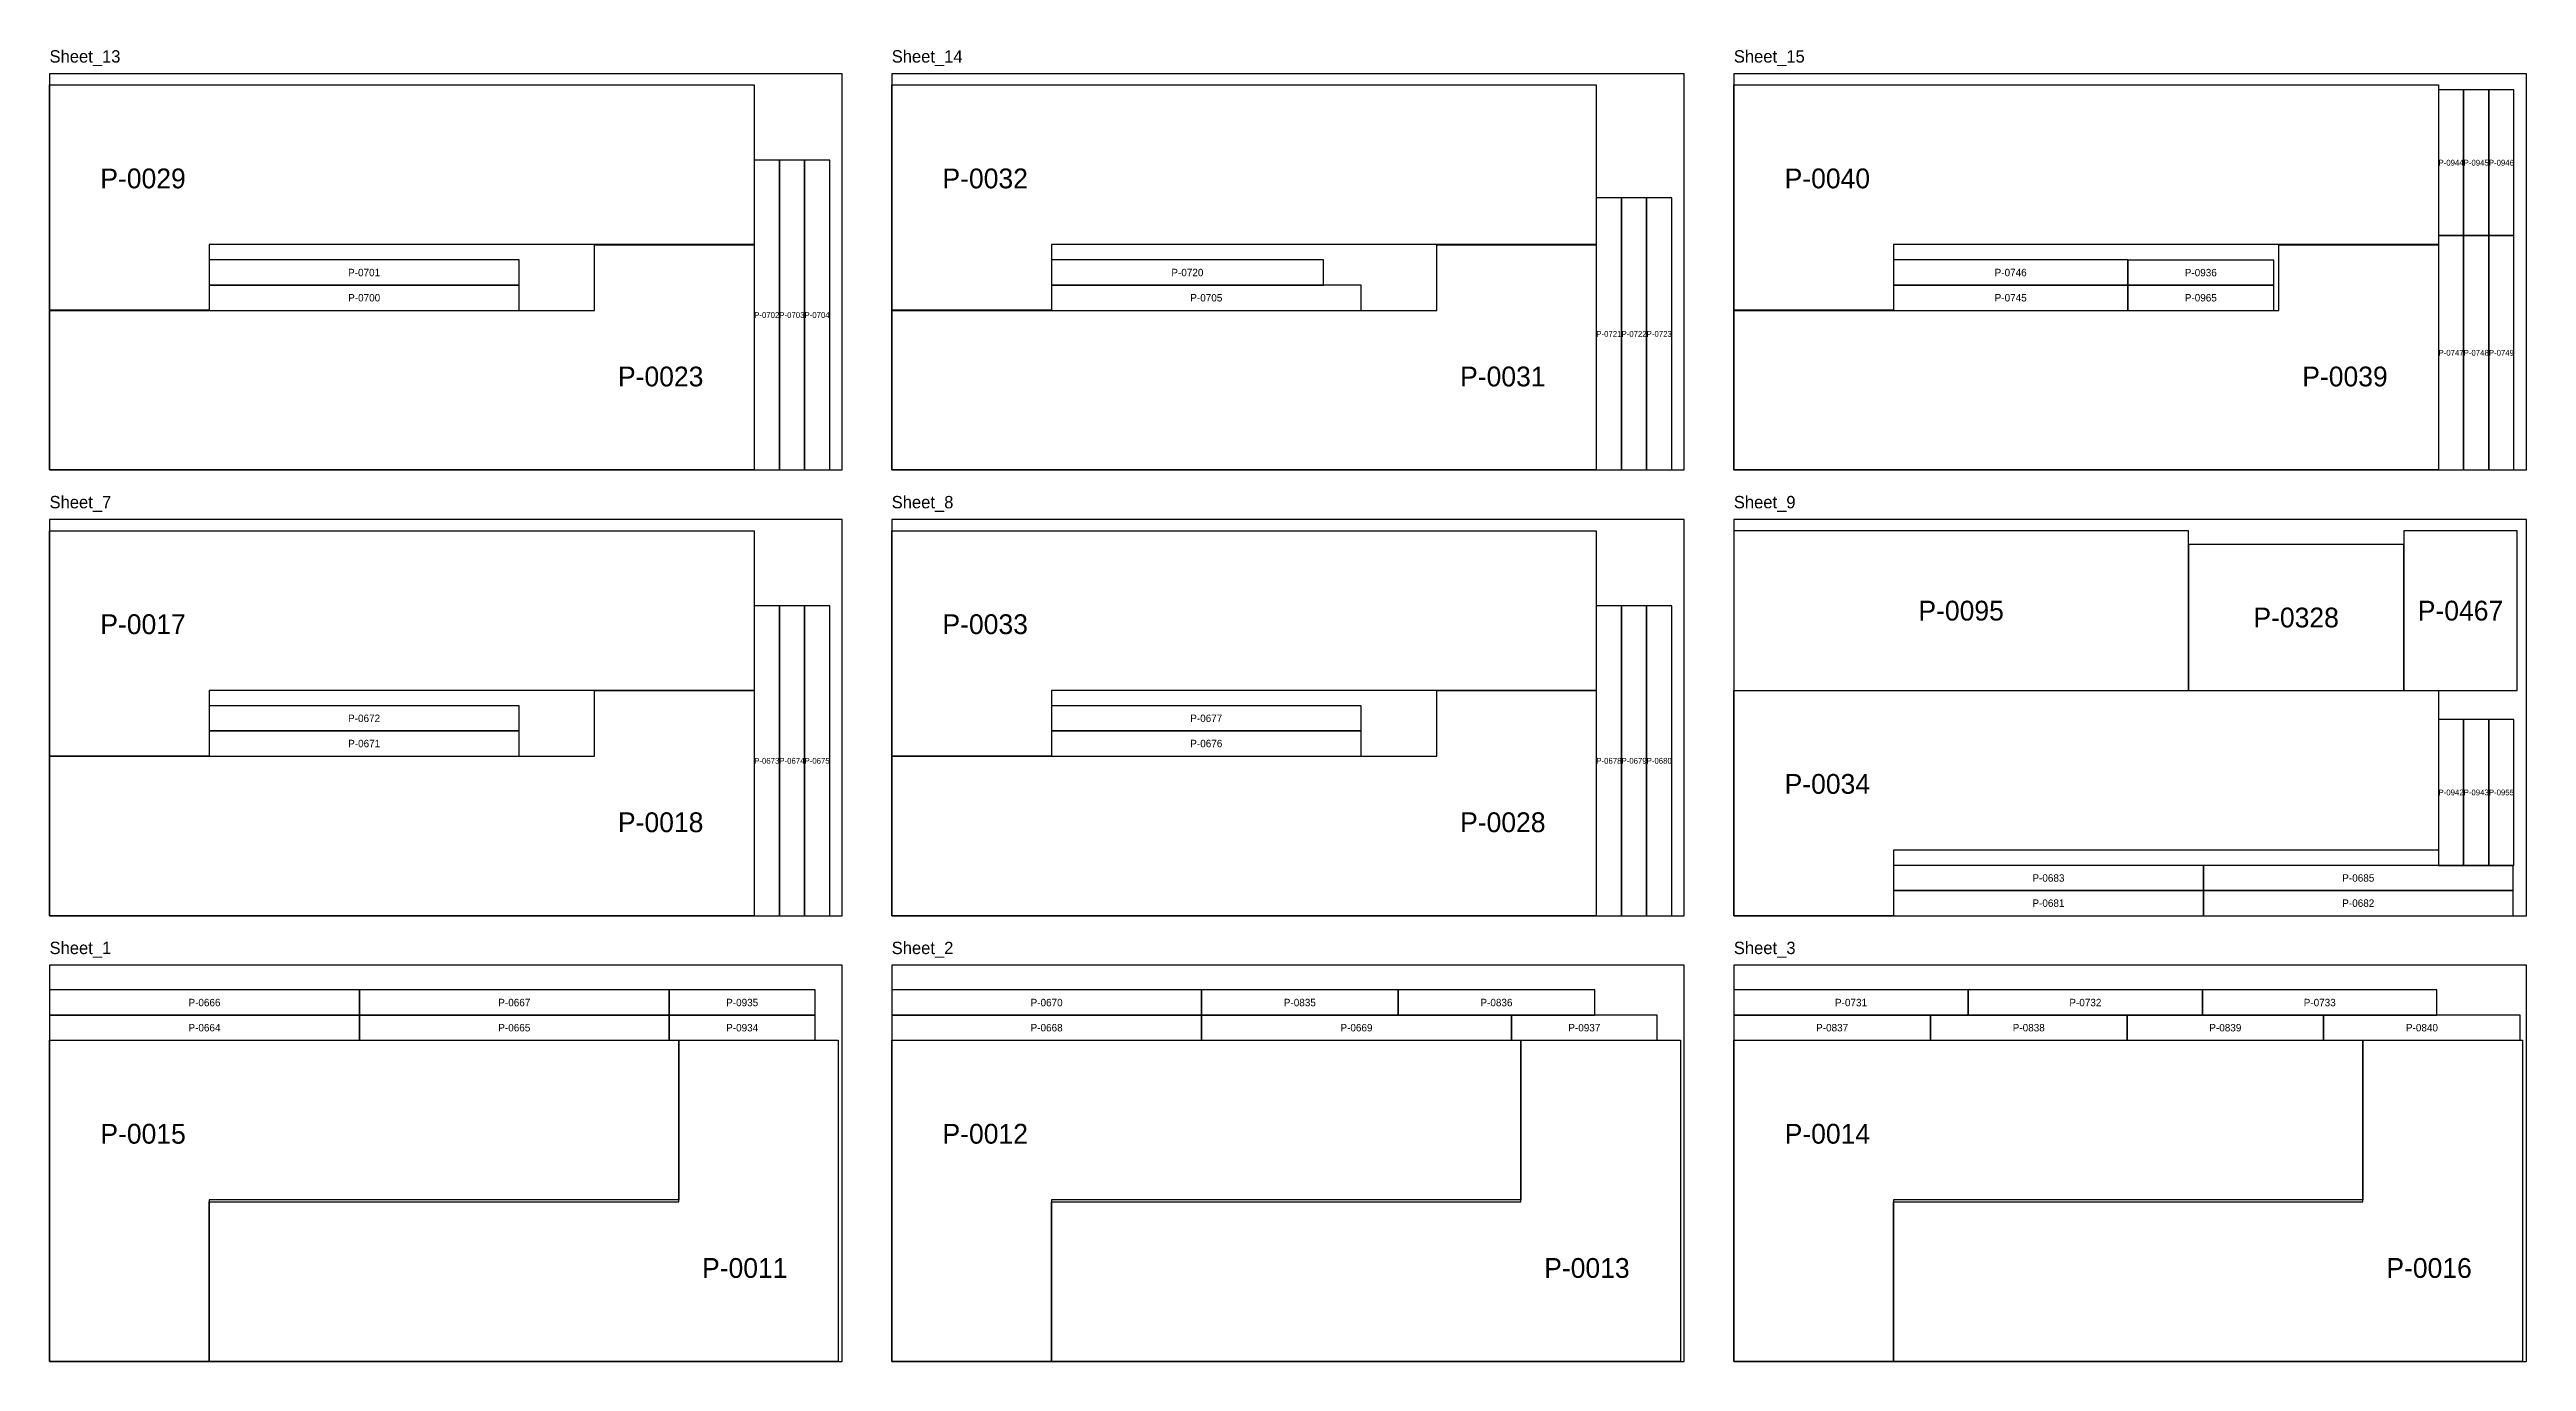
# Model space of a CAD drawing. Header units: millimetres. Extents: x 0 to 20200, y 0 to 37698.
# Drawn here: x 0 to 10000, y 0 to 5298 of the extents above; entities that cross this region are included whole.
import ezdxf
from ezdxf.enums import TextEntityAlignment as Align

# ---------------------------------------------------------------- set-up
doc = ezdxf.new("R2010")
doc.units = ezdxf.units.MM
doc.layers.add('NESTED_RESULT', color=7, linetype='Continuous')

msp = doc.modelspace()

# ---------------------------------------------------------------- linework, layer by layer
at = {"layer": 'NESTED_RESULT', "color": 1}
for points in [[(0, 3600), (3200, 3600), (3200, 5200), (0, 5200), (0, 3600)], [(3400, 3600), (6600, 3600), (6600, 5200), (3400, 5200), (3400, 3600)], [(6800, 3600), (10000, 3600), (10000, 5200), (6800, 5200), (6800, 3600)], [(0, 1800), (3200, 1800), (3200, 3400), (0, 3400), (0, 1800)], [(3400, 1800), (6600, 1800), (6600, 3400), (3400, 3400), (3400, 1800)], [(6800, 1800), (10000, 1800), (10000, 3400), (6800, 3400), (6800, 1800)], [(0, 0), (3200, 0), (3200, 1600), (0, 1600), (0, 0)], [(3400, 0), (6600, 0), (6600, 1600), (3400, 1600), (3400, 0)], [(6800, 0), (10000, 0), (10000, 1600), (6800, 1600), (6800, 0)]]:
    msp.add_lwpolyline(points, dxfattribs=at)
at = {"layer": 'NESTED_RESULT'}
for points in [[(0, 5154.5), (2844.8, 5154.5), (2844.8, 4509.975), (644.525, 4509.975), (644.525, 4244.8625), (0, 4244.8625), (0, 4509.975), (0, 5154.5)], [(3400, 5154.5), (6244.8, 5154.5), (6244.8, 4509.975), (4044.525, 4509.975), (4044.525, 4244.8625), (3400, 4244.8625), (3400, 4509.975), (3400, 5154.5)], [(6800, 5154.5), (9644.8, 5154.5), (9644.8, 4509.975), (7444.525, 4509.975), (7444.525, 4244.8625), (6800, 4244.8625), (6800, 4509.975), (6800, 5154.5)], [(9644.8, 4546.15), (9746.4, 4546.15), (9746.4, 5135.1125), (9644.8, 5135.1125), (9644.8, 4546.15)], [(9746.4, 4546.15), (9848, 4546.15), (9848, 5135.1125), (9746.4, 5135.1125), (9746.4, 4546.15)], [(9848, 4546.15), (9949.6, 4546.15), (9949.6, 5135.1125), (9848, 5135.1125), (9848, 4546.15)], [(2946.4, 3600), (2946.4, 4850.95), (2844.8, 4850.95), (2844.8, 3600), (2946.4, 3600)], [(3048, 3600), (3048, 4850.95), (2946.4, 4850.95), (2946.4, 3600), (3048, 3600)], [(3149.6, 3600), (3149.6, 4850.95), (3048, 4850.95), (3048, 3600), (3149.6, 3600)], [(6346.4, 3600), (6346.4, 4698.55), (6244.8, 4698.55), (6244.8, 3600), (6346.4, 3600)], [(6448, 3600), (6448, 4698.55), (6346.4, 4698.55), (6346.4, 3600), (6448, 3600)], [(6448, 4698.55), (6448, 3600), (6549.6, 3600), (6549.6, 4698.55), (6448, 4698.55)], [(2844.8, 3600), (0, 3600), (0, 4244.525), (2200.275, 4244.525), (2200.275, 4509.6375), (2844.8, 4509.6375), (2844.8, 4244.525), (2844.8, 3600)], [(6244.8, 3600), (3400, 3600), (3400, 4244.525), (5600.275, 4244.525), (5600.275, 4509.6375), (6244.8, 4509.6375), (6244.8, 4244.525), (6244.8, 3600)], [(9644.8, 3600), (6800, 3600), (6800, 4244.525), (9000.275, 4244.525), (9000.275, 4509.6375), (9644.8, 4509.6375), (9644.8, 4244.525), (9644.8, 3600)], [(9746.4, 3600), (9746.4, 4546.15), (9644.8, 4546.15), (9644.8, 3600), (9746.4, 3600)], [(9848, 3600), (9848, 4546.15), (9746.4, 4546.15), (9746.4, 3600), (9848, 3600)], [(9949.6, 3600), (9949.6, 4546.15), (9848, 4546.15), (9848, 3600), (9949.6, 3600)], [(644.525, 4346.375), (1895.475, 4346.375), (1895.475, 4447.975), (644.525, 4447.975), (644.525, 4346.375)], [(4044.525, 4346.375), (5143.075, 4346.375), (5143.075, 4447.975), (4044.525, 4447.975), (4044.525, 4346.375)], [(7444.525, 4346.375), (8390.675, 4346.375), (8390.675, 4447.975), (7444.525, 4447.975), (7444.525, 4346.375)], [(8979.6375, 4346.125), (8979.6375, 4447.725), (8390.675, 4447.725), (8390.675, 4346.125), (8979.6375, 4346.125)], [(644.825, 4244.525), (1895.775, 4244.525), (1895.775, 4346.125), (644.825, 4346.125), (644.825, 4244.525)], [(4044.825, 4244.525), (5295.775, 4244.525), (5295.775, 4346.125), (4044.825, 4346.125), (4044.825, 4244.525)], [(7444.625, 4244.525), (8390.775, 4244.525), (8390.775, 4346.125), (7444.625, 4346.125), (7444.625, 4244.525)], [(8979.775, 4244.525), (8979.775, 4346.125), (8390.8125, 4346.125), (8390.8125, 4244.525), (8979.775, 4244.525)], [(0, 3354.5), (2844.8, 3354.5), (2844.8, 2709.975), (644.525, 2709.975), (644.525, 2444.8625), (0, 2444.8625), (0, 2709.975), (0, 3354.5)], [(3400, 3354.5), (6244.8, 3354.5), (6244.8, 2709.975), (4044.525, 2709.975), (4044.525, 2444.8625), (3400, 2444.8625), (3400, 2709.975), (3400, 3354.5)], [(6800, 2709.6375), (8635.15, 2709.6375), (8635.15, 3354.1625), (6800, 3354.1625), (6800, 2709.6375)], [(9505.1, 2709.6375), (9962.3, 2709.6375), (9962.3, 3354.1625), (9505.1, 3354.1625), (9505.1, 2709.6375)], [(8635.15, 2709.6375), (9505.1, 2709.6375), (9505.1, 3298.6), (8635.15, 3298.6), (8635.15, 2709.6375)], [(2946.4, 1800), (2946.4, 3050.95), (2844.8, 3050.95), (2844.8, 1800), (2946.4, 1800)], [(3048, 1800), (3048, 3050.95), (2946.4, 3050.95), (2946.4, 1800), (3048, 1800)], [(3048, 3050.95), (3048, 1800), (3149.6, 1800), (3149.6, 3050.95), (3048, 3050.95)], [(6346.4, 1800), (6346.4, 3050.95), (6244.8, 3050.95), (6244.8, 1800), (6346.4, 1800)], [(6448, 1800), (6448, 3050.95), (6346.4, 3050.95), (6346.4, 1800), (6448, 1800)], [(6549.6, 1800), (6549.6, 3050.95), (6448, 3050.95), (6448, 1800), (6549.6, 1800)], [(2844.8, 1800), (0, 1800), (0, 2444.525), (2200.275, 2444.525), (2200.275, 2709.6375), (2844.8, 2709.6375), (2844.8, 2444.525), (2844.8, 1800)], [(6244.8, 1800), (3400, 1800), (3400, 2444.525), (5600.275, 2444.525), (5600.275, 2709.6375), (6244.8, 2709.6375), (6244.8, 2444.525), (6244.8, 1800)], [(6800, 2709.6375), (9644.8, 2709.6375), (9644.8, 2065.1125), (7444.525, 2065.1125), (7444.525, 1800), (6800, 1800), (6800, 2065.1125), (6800, 2709.6375)], [(644.525, 2546.375), (1895.475, 2546.375), (1895.475, 2647.975), (644.525, 2647.975), (644.525, 2546.375)], [(4044.525, 2546.375), (5295.475, 2546.375), (5295.475, 2647.975), (4044.525, 2647.975), (4044.525, 2546.375)], [(644.825, 2444.525), (1895.775, 2444.525), (1895.775, 2546.125), (644.825, 2546.125), (644.825, 2444.525)], [(4044.825, 2444.525), (5295.775, 2444.525), (5295.775, 2546.125), (4044.825, 2546.125), (4044.825, 2444.525)], [(9644.8, 2003.2), (9746.4, 2003.2), (9746.4, 2592.1625), (9644.8, 2592.1625), (9644.8, 2003.2)], [(9746.4, 2003.2), (9848, 2003.2), (9848, 2592.1625), (9746.4, 2592.1625), (9746.4, 2003.2)], [(9848, 2003.2), (9949.6, 2003.2), (9949.6, 2592.1625), (9848, 2592.1625), (9848, 2003.2)], [(7444.65, 1901.6), (8695.6, 1901.6), (8695.6, 2003.2), (7444.65, 2003.2), (7444.65, 1901.6)], [(8695.6, 1901.6), (9946.55, 1901.6), (9946.55, 2003.2), (8695.6, 2003.2), (8695.6, 1901.6)], [(7444.65, 1800), (8695.6, 1800), (8695.6, 1901.6), (7444.65, 1901.6), (7444.65, 1800)], [(8695.6, 1800), (9946.55, 1800), (9946.55, 1901.6), (8695.6, 1901.6), (8695.6, 1800)], [(0, 1398.5875), (1250.95, 1398.5875), (1250.95, 1500.1875), (0, 1500.1875), (0, 1398.5875)], [(1250.95, 1398.5875), (2501.9, 1398.5875), (2501.9, 1500.1875), (1250.95, 1500.1875), (1250.95, 1398.5875)], [(3090.8625, 1398.5875), (3090.8625, 1500.1875), (2501.9, 1500.1875), (2501.9, 1398.5875), (3090.8625, 1398.5875)], [(3400, 1398.5875), (4650.95, 1398.5875), (4650.95, 1500.1875), (3400, 1500.1875), (3400, 1398.5875)], [(4650.95, 1398.5875), (5444.7, 1398.5875), (5444.7, 1500.1875), (4650.95, 1500.1875), (4650.95, 1398.5875)], [(5444.7, 1398.5875), (6238.45, 1398.5875), (6238.45, 1500.1875), (5444.7, 1500.1875), (5444.7, 1398.5875)], [(6800, 1398.5875), (7746.15, 1398.5875), (7746.15, 1500.1875), (6800, 1500.1875), (6800, 1398.5875)], [(7746.15, 1398.5875), (8692.3, 1398.5875), (8692.3, 1500.1875), (7746.15, 1500.1875), (7746.15, 1398.5875)], [(8692.3, 1398.5875), (9638.45, 1398.5875), (9638.45, 1500.1875), (8692.3, 1500.1875), (8692.3, 1398.5875)], [(0, 1296.9875), (1250.95, 1296.9875), (1250.95, 1398.5875), (0, 1398.5875), (0, 1296.9875)], [(1250.95, 1296.9875), (2501.9, 1296.9875), (2501.9, 1398.5875), (1250.95, 1398.5875), (1250.95, 1296.9875)], [(3090.8625, 1296.9875), (3090.8625, 1398.5875), (2501.9, 1398.5875), (2501.9, 1296.9875), (3090.8625, 1296.9875)], [(3400, 1296.9875), (4650.95, 1296.9875), (4650.95, 1398.5875), (3400, 1398.5875), (3400, 1296.9875)], [(4650.95, 1296.9875), (5901.9, 1296.9875), (5901.9, 1398.5875), (4650.95, 1398.5875), (4650.95, 1296.9875)], [(6490.93164, 1296.9875), (6490.93164, 1398.5875), (5901.96914, 1398.5875), (5901.96914, 1296.9875), (6490.93164, 1296.9875)], [(6800, 1296.9875), (7593.75, 1296.9875), (7593.75, 1398.5875), (6800, 1398.5875), (6800, 1296.9875)], [(7593.75, 1296.9875), (8387.5, 1296.9875), (8387.5, 1398.5875), (7593.75, 1398.5875), (7593.75, 1296.9875)], [(8387.5, 1296.9875), (9181.25, 1296.9875), (9181.25, 1398.5875), (8387.5, 1398.5875), (8387.5, 1296.9875)], [(9181.25, 1296.9875), (9975, 1296.9875), (9975, 1398.5875), (9181.25, 1398.5875), (9181.25, 1296.9875)], [(644.525, 1296.9875), (2539.96914, 1296.9875), (2539.96914, 652.4625), (644.525, 652.4625), (644.525, 0), (0, 0), (0, 1296.9875), (644.525, 1296.9875)], [(2539.975, 0), (644.53086, 0), (644.53086, 644.525), (2539.975, 644.525), (2539.975, 1296.9875), (3184.5, 1296.9875), (3184.5, 0), (2539.975, 0)], [(4044.525, 1296.9875), (5939.96914, 1296.9875), (5939.96914, 652.4625), (4044.525, 652.4625), (4044.525, 0), (3400, 0), (3400, 1296.9875), (4044.525, 1296.9875)], [(5939.975, 0), (4044.53086, 0), (4044.53086, 644.525), (5939.975, 644.525), (5939.975, 1296.9875), (6584.5, 1296.9875), (6584.5, 0), (5939.975, 0)], [(7444.525, 1296.9875), (9339.96914, 1296.9875), (9339.96914, 652.4625), (7444.525, 652.4625), (7444.525, 0), (6800, 0), (6800, 1296.9875), (7444.525, 1296.9875)], [(9339.975, 0), (7444.53086, 0), (7444.53086, 644.525), (9339.975, 644.525), (9339.975, 1296.9875), (9984.5, 1296.9875), (9984.5, 0), (9339.975, 0)]]:
    msp.add_lwpolyline(points, dxfattribs=at)

# ---------------------------------------------------------------- texts
at = {"layer": 'NESTED_RESULT', "color": 1}
for s, p in [('Sheet_13', (0, 5230)), ('Sheet_14', (3400, 5230)), ('Sheet_15', (6800, 5230)), ('Sheet_7', (0, 3430)), ('Sheet_8', (3400, 3430)), ('Sheet_9', (6800, 3430)), ('Sheet_1', (0, 1630)), ('Sheet_2', (3400, 1630)), ('Sheet_3', (6800, 1630))]:
    msp.add_text(s, height=50, dxfattribs=at).set_placement(p, align=Align.BOTTOM_LEFT)
at = {"layer": 'NESTED_RESULT'}
for s, height, p in [('P-0029', 80, (377.47773, 4777.12148)), ('P-0032', 80, (3777.47773, 4777.12148)), ('P-0040', 80, (7177.47773, 4777.12148)), ('P-0944', 23.518519, (9695.6, 4840.63125)), ('P-0945', 23.518519, (9797.2, 4840.63125)), ('P-0946', 23.518519, (9898.8, 4840.63125)), ('P-0701', 30, (1270, 4397.175)), ('P-0720', 30, (4593.8, 4397.175)), ('P-0746', 30, (7917.6, 4397.175)), ('P-0936', 30, (8685.15625, 4396.925)), ('P-0700', 30, (1270.3, 4295.325)), ('P-0705', 30, (4670.3, 4295.325)), ('P-0745', 30, (7917.7, 4295.325)), ('P-0965', 30, (8685.29375, 4295.325)), ('P-0702', 23.518519, (2895.6, 4225.475)), ('P-0703', 23.518519, (2997.2, 4225.475)), ('P-0704', 23.518519, (3098.8, 4225.475)), ('P-0721', 23.518519, (6295.6, 4149.275)), ('P-0722', 23.518519, (6397.2, 4149.275)), ('P-0723', 23.518519, (6498.8, 4149.275)), ('P-0023', 80, (2467.32227, 3977.37852)), ('P-0031', 80, (5867.32227, 3977.37852)), ('P-0039', 80, (9267.32227, 3977.37852)), ('P-0747', 23.518519, (9695.6, 4073.075)), ('P-0748', 23.518519, (9797.2, 4073.075)), ('P-0749', 23.518519, (9898.8, 4073.075)), ('P-0017', 80, (377.47773, 2977.12148)), ('P-0033', 80, (3777.47773, 2977.12148)), ('P-0095', 80, (7717.575, 3031.9)), ('P-0328', 80, (9070.125, 3004.11875)), ('P-0467', 80, (9733.7, 3031.9)), ('P-0672', 30, (1270, 2597.175)), ('P-0677', 30, (4670, 2597.175)), ('P-0671', 30, (1270.3, 2495.325)), ('P-0676', 30, (4670.3, 2495.325)), ('P-0673', 23.518519, (2895.6, 2425.475)), ('P-0674', 23.518519, (2997.2, 2425.475)), ('P-0675', 23.518519, (3098.8, 2425.475)), ('P-0678', 23.518519, (6295.6, 2425.475)), ('P-0679', 23.518519, (6397.2, 2425.475)), ('P-0680', 23.518519, (6498.8, 2425.475)), ('P-0034', 80, (7177.47773, 2332.25898)), ('P-0942', 23.518519, (9695.6, 2297.68125)), ('P-0943', 23.518519, (9797.2, 2297.68125)), ('P-0955', 23.518519, (9898.8, 2297.68125)), ('P-0018', 80, (2467.32227, 2177.37852)), ('P-0028', 80, (5867.32227, 2177.37852)), ('P-0683', 30, (8070.125, 1952.4)), ('P-0685', 30, (9321.075, 1952.4)), ('P-0681', 30, (8070.125, 1850.8)), ('P-0682', 30, (9321.075, 1850.8)), ('P-0666', 30, (625.475, 1449.3875)), ('P-0667', 30, (1876.425, 1449.3875)), ('P-0935', 30, (2796.38125, 1449.3875)), ('P-0670', 30, (4025.475, 1449.3875)), ('P-0835', 30, (5047.825, 1449.3875)), ('P-0836', 30, (5841.575, 1449.3875)), ('P-0731', 30, (7273.075, 1449.3875)), ('P-0732', 30, (8219.225, 1449.3875)), ('P-0733', 30, (9165.375, 1449.3875)), ('P-0664', 30, (625.475, 1347.7875)), ('P-0665', 30, (1876.425, 1347.7875)), ('P-0934', 30, (2796.38125, 1347.7875)), ('P-0668', 30, (4025.475, 1347.7875)), ('P-0669', 30, (5276.425, 1347.7875)), ('P-0937', 30, (6196.45039, 1347.7875)), ('P-0837', 30, (7196.875, 1347.7875)), ('P-0838', 30, (7990.625, 1347.7875)), ('P-0839', 30, (8784.375, 1347.7875)), ('P-0840', 30, (9578.125, 1347.7875)), ('P-0015', 80, (377.64678, 919.48167)), ('P-0012', 80, (3777.64678, 919.48167)), ('P-0014', 80, (7177.64678, 919.48167)), ('P-0011', 80, (2806.85322, 377.50583)), ('P-0013', 80, (6206.85322, 377.50583)), ('P-0016', 80, (9606.85322, 377.50583))]:
    msp.add_text(s, height=height, dxfattribs=at).set_placement(p, align=Align.MIDDLE_CENTER)

doc.saveas('drawing.dxf')
